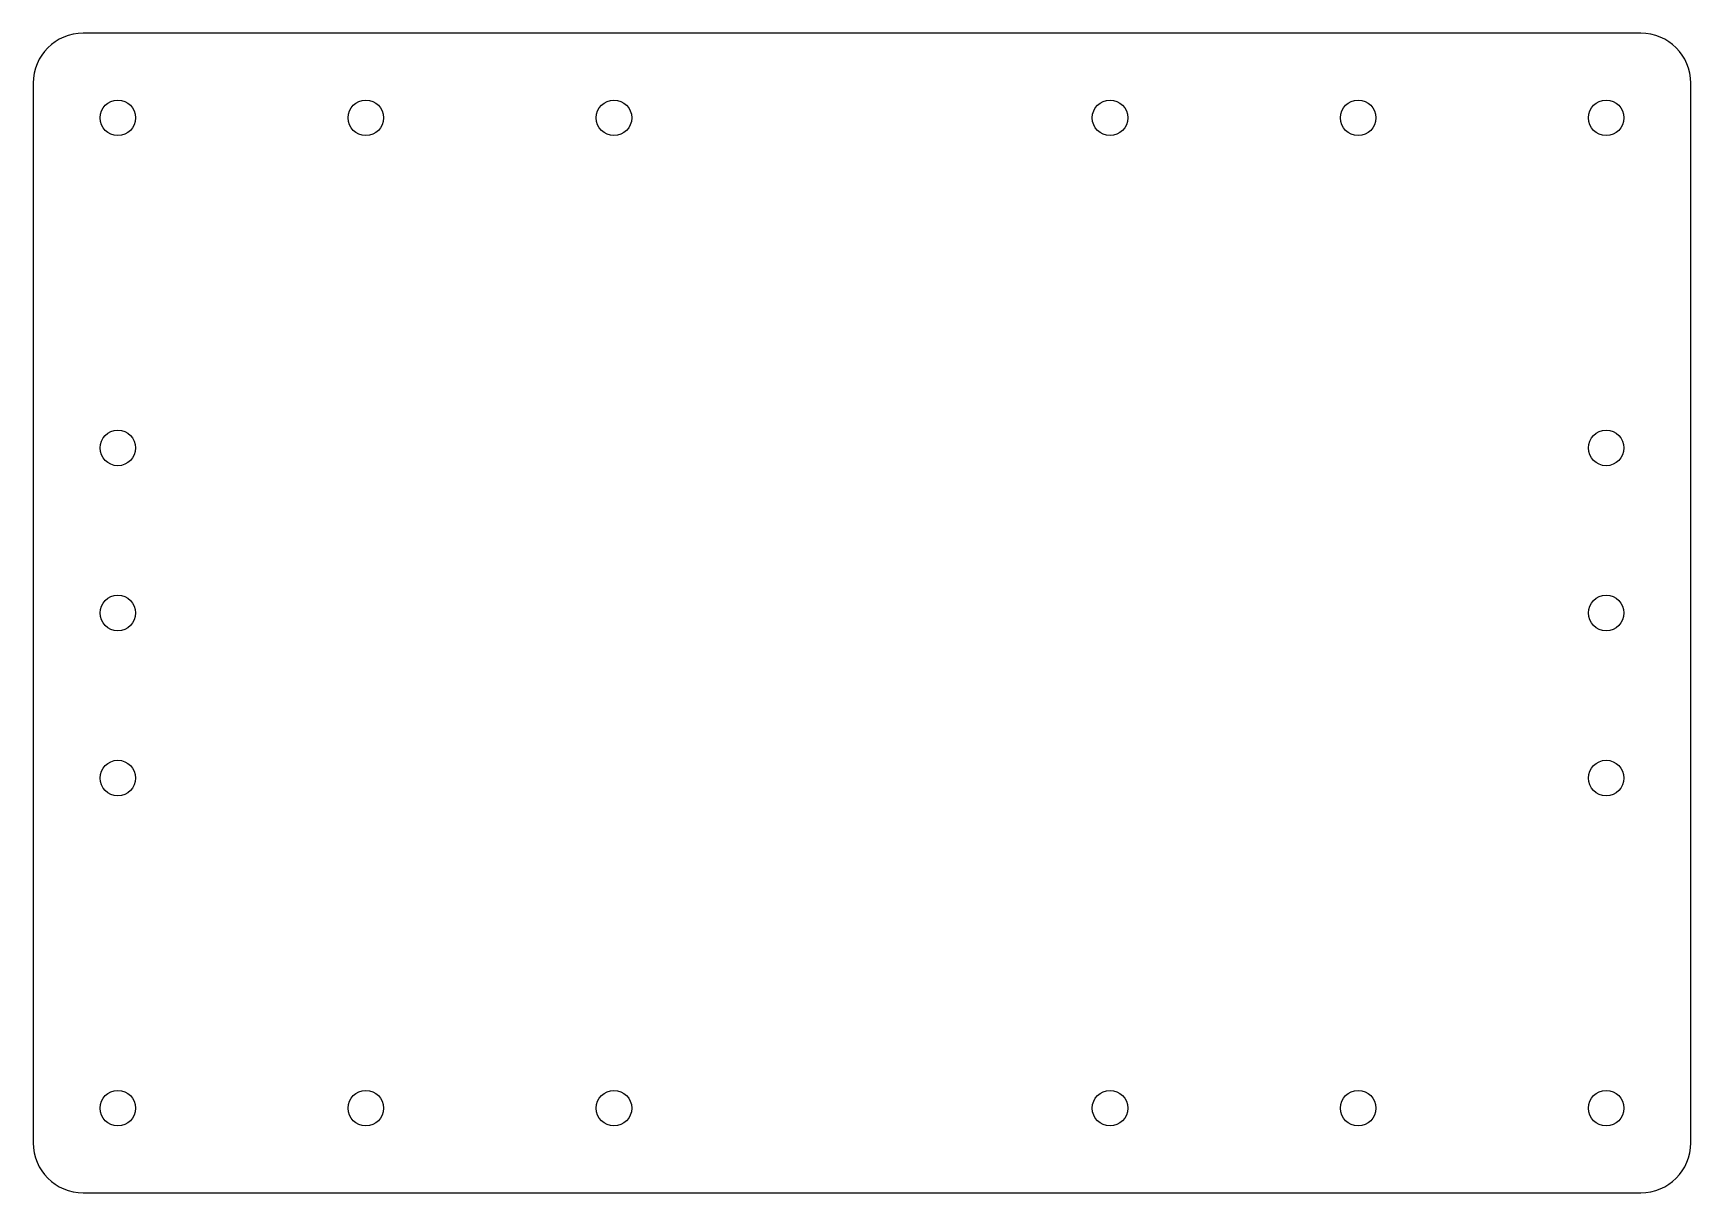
# Model space of a CAD drawing. Header units: inches. Extents: x -3.26 to 3.26, y -2.28 to 2.28.
import ezdxf

# ---------------------------------------------------------------- set-up
doc = ezdxf.new("R2010")
doc.units = ezdxf.units.IN
doc.header["$MEASUREMENT"] = 0
doc.linetypes.add('Continuous2', pattern=[0])
doc.layers.add('78838 FEP', color=1, linetype='Continuous')

msp = doc.modelspace()

# ---------------------------------------------------------------- linework, layer by layer
at = {"layer": '78838 FEP', "color": 250, "linetype": 'Continuous2', "lineweight": -3, "true_color": 0x404040}
for p, q in [((-3.0635, 2.2808, 0.005), (-3.0635, 2.2808)), ((3.0635, 2.2808, 0.005), (-3.0635, 2.2808, 0.005)), ((3.0635, 2.2808), (-3.0635, 2.2808)), ((3.0635, 2.2808, 0.005), (3.0635, 2.2808)), ((-3.2601, 2.0842, 0.005), (-3.2601, 2.0842)), ((-3.2601, 2.0842, 0.005), (-3.2601, -2.0842, 0.005)), ((-3.2601, 2.0842), (-3.2601, -2.0842)), ((3.2601, 2.0842, 0.005), (3.2601, 2.0842)), ((3.2601, -2.0842, 0.005), (3.2601, 2.0842, 0.005)), ((3.2601, -2.0842), (3.2601, 2.0842)), ((-3.2601, -2.0842, 0.005), (-3.2601, -2.0842)), ((3.2601, -2.0842, 0.005), (3.2601, -2.0842)), ((-3.0635, -2.2808, 0.005), (-3.0635, -2.2808)), ((-3.0635, -2.2808, 0.005), (3.0635, -2.2808, 0.005)), ((-3.0635, -2.2808), (3.0635, -2.2808)), ((3.0635, -2.2808, 0.005), (3.0635, -2.2808))]:
    msp.add_line(p, q, dxfattribs=at)
for centre in [(-2.9271, 1.9478, 0.005), (-2.9271, 1.9478), (-1.9514, 1.9478, 0.005), (-1.9514, 1.9478), (-0.9757, 1.9478, 0.005), (-0.9757, 1.9478), (0.9757, 1.9478, 0.005), (0.9757, 1.9478), (1.9514, 1.9478, 0.005), (1.9514, 1.9478), (2.9271, 1.9478, 0.005), (2.9271, 1.9478), (-2.9271, 0.6493, 0.005), (-2.9271, 0.6493), (2.9271, 0.6493, 0.005), (2.9271, 0.6493), (-2.9271, 0, 0.005), (-2.9271, 0), (2.9271, 0, 0.005), (2.9271, 0), (-2.9271, -0.6493, 0.005), (-2.9271, -0.6493), (2.9271, -0.6493, 0.005), (2.9271, -0.6493), (-2.9271, -1.9478, 0.005), (-2.9271, -1.9478), (-1.9514, -1.9478, 0.005), (-1.9514, -1.9478), (-0.9757, -1.9478, 0.005), (-0.9757, -1.9478), (0.9757, -1.9478, 0.005), (0.9757, -1.9478), (1.9514, -1.9478, 0.005), (1.9514, -1.9478), (2.9271, -1.9478, 0.005), (2.9271, -1.9478)]:
    msp.add_circle(centre, 0.0699, dxfattribs=at)
for centre, start, end in [((-3.0635, 2.0842, 0.005), 90.00752, 179.99248), ((-3.0635, 2.0842), 90.00752, 179.99248), ((3.0635, 2.0842, 0.005), 0.00752, 89.99248), ((3.0635, 2.0842), 0.00752, 89.99248), ((-3.0635, -2.0842, 0.005), 180.00752, 269.99248), ((-3.0635, -2.0842), 180.00752, 269.99248), ((3.0635, -2.0842, 0.005), 270.00752, 359.99248), ((3.0635, -2.0842), 270.00752, 359.99248)]:
    msp.add_arc(centre, 0.1966, start, end, dxfattribs=at)

doc.saveas('drawing.dxf')
